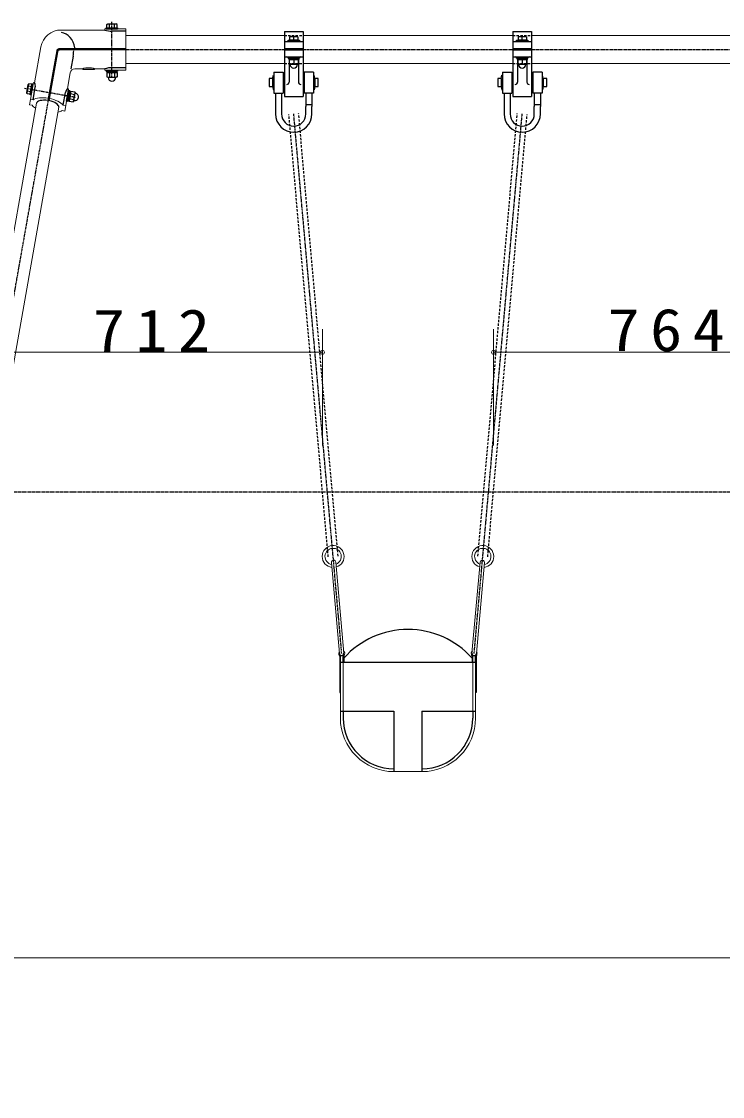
# Model space of a CAD drawing. Units: millimetres at full size. Extents: x -35408 to 50, y -49934 to 13350.
# Drawn here: x -17219 to -15715, y 2603 to 4910 of the extents above; entities that cross this region are included whole.
import ezdxf

# ---------------------------------------------------------------- set-up
doc = ezdxf.new("R2010")
doc.units = ezdxf.units.MM
doc.linetypes.add('USER2', pattern=[6, 3, -1, 1, -1])
doc.linetypes.add('USER4', pattern=[8, 5, -3])
doc.layers.add('線', color=2, linetype='Continuous', lineweight=25)
doc.layers.add('補助', color=2, linetype='Continuous', lineweight=25)
doc.styles.add('ＭＳ ゴシック', font='')
doc.styles.get('ＭＳ ゴシック').set_extended_font_data('MS Gothic')

# ---------------------------------------------------------------- blocks, each defined once
blk = doc.blocks.new('dimension_origin')
at = {"color": 0, "linetype": 'Continuous', "lineweight": -2}
blk.add_circle((0, 0), 1.25, dxfattribs=at)

msp = doc.modelspace()

# ---------------------------------------------------------------- linework, layer by layer
at = {"layer": '線', "color": 7, "lineweight": 13}
for p, q in [((-17039.98, 4891.75), (-17133.907, 4891.75)), ((-17040, 4891.75), (-17040, 4894.25)), ((-16995, 4894.25), (-17040, 4894.25)), ((-16995, 4891.75), (-16995, 4894.25)), ((-16995, 4891.75), (-16995, 4851)), ((-16995, 4880.25), (-16655, 4880.25)), ((-16615, 4880.25), (-16165, 4880.25)), ((-16125, 4880.25), (-15525, 4880.25)), ((-17177.239, 4855.391), (-17190.814, 4778.404)), ((-16995, 4849), (-16995, 4808.25)), ((-17114.304, 4799.986), (-17120.301, 4765.971)), ((-17087.5, 4808.25), (-17104.456, 4808.25)), ((-17087.5, 4806.75), (-17087.5, 4808.25)), ((-17087.5, 4806.75), (-17062.5, 4806.75)), ((-17062.5, 4806.75), (-17062.5, 4808.25)), ((-17039.98, 4808.25), (-17062.5, 4808.25)), ((-17040, 4808.25), (-17040, 4805.75)), ((-16995, 4805.75), (-17040, 4805.75)), ((-16995, 4819.75), (-16655, 4819.75)), ((-16995, 4808.25), (-16995, 4805.75)), ((-16615, 4819.75), (-16165, 4819.75)), ((-16125, 4819.75), (-15525, 4819.75)), ((-17199.633, 4742.782), (-17193.276, 4778.839)), ((-17190.814, 4778.404), (-17193.276, 4778.839)), ((-17124.197, 4729.481), (-17117.839, 4765.537)), ((-17120.301, 4765.971), (-17117.839, 4765.537)), ((-17560.675, 2614.589), (-17186.877, 4734.504)), ((-17201.695, 4731.088), (-17199.633, 4742.782)), ((-17196.241, 4730.126), (-17201.695, 4731.088)), ((-17194.179, 4741.82), (-17199.633, 4742.782)), ((-17129.651, 4730.443), (-17124.197, 4729.481)), ((-17512.814, 2606.15), (-17139.015, 4726.065)), ((-17131.713, 4718.748), (-17126.259, 4717.787)), ((-17126.259, 4717.787), (-17124.197, 4729.481)), ((-16536.731, 3553.329), (-16554.108, 3748.644)), ((-16527.269, 3554.171), (-16544.645, 3749.486)), ((-16252.731, 3554.171), (-16235.355, 3749.486)), ((-16243.269, 3553.329), (-16225.892, 3748.644)), ((-16535, 3535), (-16535, 3415)), ((-16529, 3535), (-16529, 3430)), ((-16251, 3535), (-16251, 3430)), ((-16245, 3535), (-16245, 3415)), ((-16420, 3300), (-16360, 3300)), ((-14189, 2900), (-17461, 2900))]:
    msp.add_line(p, q, dxfattribs=at)
at = {"layer": '線'}
for p, q in [((-17037, 4896.75), (-17013, 4896.75)), ((-17037, 4894.25), (-17037, 4896.75)), ((-17037, 4894.25), (-17013, 4894.25)), ((-17035.97, 4903.613), (-17034, 4904.75)), ((-17035.97, 4896.75), (-17035.97, 4903.613)), ((-17035.97, 4896.75), (-17014.03, 4896.75)), ((-17034, 4904.75), (-17016, 4904.75)), ((-17030.485, 4896.75), (-17030.485, 4903.613)), ((-17019.515, 4896.75), (-17019.515, 4903.613)), ((-17014.03, 4903.613), (-17016, 4904.75)), ((-17014.03, 4896.75), (-17014.03, 4903.613)), ((-17013, 4896.75), (-17013, 4894.25)), ((-16995.02, 4889.114), (-17025, 4889.114)), ((-16655, 4888.25), (-16615, 4888.25)), ((-16655, 4888.25), (-16655, 4749)), ((-16647, 4869.75), (-16623, 4869.75)), ((-16647, 4867.25), (-16647, 4869.75)), ((-16644, 4876.75), (-16643.5, 4877.25)), ((-16644, 4876.75), (-16644, 4869.75)), ((-16626, 4869.75), (-16644, 4869.75)), ((-16626.5, 4877.25), (-16643.5, 4877.25)), ((-16635, 4869.75), (-16635, 4876.113)), ((-16626, 4876.75), (-16626.5, 4877.25)), ((-16626, 4876.75), (-16626, 4869.75)), ((-16623, 4869.75), (-16623, 4867.25)), ((-16615, 4888.25), (-16615, 4749)), ((-16165, 4888.25), (-16125, 4888.25)), ((-16165, 4888.25), (-16165, 4749)), ((-16157, 4869.75), (-16133, 4869.75)), ((-16157, 4867.25), (-16157, 4869.75)), ((-16154, 4876.75), (-16153.5, 4877.25)), ((-16154, 4876.75), (-16154, 4869.75)), ((-16136, 4869.75), (-16154, 4869.75)), ((-16136.5, 4877.25), (-16153.5, 4877.25)), ((-16145, 4869.75), (-16145, 4876.113)), ((-16136, 4876.75), (-16136.5, 4877.25)), ((-16136, 4876.75), (-16136, 4869.75)), ((-16133, 4869.75), (-16133, 4867.25)), ((-16125, 4888.25), (-16125, 4749)), ((-17143.456, 4846.868), (-17162.196, 4740.587)), ((-16995, 4851), (-17138.532, 4851)), ((-16995, 4849), (-17136.752, 4849)), ((-16655, 4867.25), (-16615, 4867.25)), ((-16655, 4852.25), (-16615, 4852.25)), ((-16655, 4849), (-16615, 4849)), ((-16647, 4867.25), (-16623, 4867.25)), ((-16165, 4867.25), (-16125, 4867.25)), ((-16165, 4852.25), (-16125, 4852.25)), ((-16165, 4849), (-16125, 4849)), ((-16157, 4867.25), (-16133, 4867.25)), ((-17141.676, 4844.868), (-17160.128, 4740.222)), ((-17107.999, 4835.744), (-17112.847, 4808.25)), ((-16655, 4834), (-16615, 4834)), ((-16647, 4834), (-16623, 4834)), ((-16647, 4831.5), (-16647, 4834)), ((-16647, 4831.5), (-16623, 4831.5)), ((-16645.75, 4831.5), (-16624.25, 4831.5)), ((-16645.75, 4831.5), (-16645.75, 4828.5)), ((-16645.75, 4828.5), (-16624.25, 4828.5)), ((-16645, 4829), (-16645, 4780.084)), ((-16644.5, 4828.5), (-16644.5, 4818.789)), ((-16644.5, 4828.5), (-16625.5, 4828.5)), ((-16635.167, 4828.5), (-16635.971, 4831.5)), ((-16635, 4828.5), (-16635, 4819.637)), ((-16634.029, 4828.5), (-16634.833, 4831.5)), ((-16625.5, 4828.5), (-16625.5, 4818.789)), ((-16625, 4829), (-16625, 4780.084)), ((-16624.25, 4831.5), (-16624.25, 4828.5)), ((-16623, 4834), (-16623, 4831.5)), ((-16165, 4834), (-16125, 4834)), ((-16157, 4834), (-16133, 4834)), ((-16157, 4831.5), (-16157, 4834)), ((-16157, 4831.5), (-16133, 4831.5)), ((-16155.75, 4831.5), (-16134.25, 4831.5)), ((-16155.75, 4831.5), (-16155.75, 4828.5)), ((-16155.75, 4828.5), (-16134.25, 4828.5)), ((-16155, 4829), (-16155, 4780.084)), ((-16154.5, 4828.5), (-16154.5, 4818.789)), ((-16154.5, 4828.5), (-16135.5, 4828.5)), ((-16145.167, 4828.5), (-16145.971, 4831.5)), ((-16145, 4828.5), (-16145, 4819.637)), ((-16144.029, 4828.5), (-16144.833, 4831.5)), ((-16135.5, 4828.5), (-16135.5, 4818.789)), ((-16135, 4829), (-16135, 4780.084)), ((-16134.25, 4831.5), (-16134.25, 4828.5)), ((-16133, 4834), (-16133, 4831.5)), ((-17037, 4805.75), (-17013, 4805.75)), ((-17037, 4803.25), (-17037, 4805.75)), ((-17037, 4803.25), (-17013, 4803.25)), ((-17035.97, 4800.25), (-17014.03, 4800.25)), ((-17035.97, 4800.25), (-17035.97, 4791.387)), ((-17014.25, 4803.25), (-17035.75, 4803.25)), ((-17035.75, 4803.25), (-17035.75, 4800.25)), ((-17014.25, 4800.25), (-17035.75, 4800.25)), ((-17030.485, 4800.25), (-17030.485, 4791.387)), ((-17025.167, 4800.25), (-17025.971, 4803.25)), ((-16995.02, 4810.886), (-17025, 4810.886)), ((-17024.029, 4800.25), (-17024.833, 4803.25)), ((-17019.515, 4800.25), (-17019.515, 4791.387)), ((-17014.25, 4803.25), (-17014.25, 4800.25)), ((-17014.03, 4800.25), (-17014.03, 4791.387)), ((-17013, 4805.75), (-17013, 4803.25)), ((-16677.5, 4801.5), (-16657.5, 4801.5)), ((-16677.5, 4801.5), (-16677.5, 4756.5)), ((-16657.5, 4801.5), (-16657.5, 4756.5)), ((-16644.5, 4818.789), (-16644, 4818.5)), ((-16644, 4818.5), (-16626, 4818.5)), ((-16643, 4818), (-16643, 4818.5)), ((-16627, 4818), (-16627, 4818.5)), ((-16625.5, 4818.789), (-16626, 4818.5)), ((-16592.5, 4801.5), (-16612.5, 4801.5)), ((-16612.5, 4801.5), (-16612.5, 4756.5)), ((-16592.5, 4801.5), (-16592.5, 4756.5)), ((-16187.5, 4801.5), (-16167.5, 4801.5)), ((-16187.5, 4801.5), (-16187.5, 4756.5)), ((-16167.5, 4801.5), (-16167.5, 4756.5)), ((-16154.5, 4818.789), (-16154, 4818.5)), ((-16154, 4818.5), (-16136, 4818.5)), ((-16153, 4818), (-16153, 4818.5)), ((-16137, 4818), (-16137, 4818.5)), ((-16135.5, 4818.789), (-16136, 4818.5)), ((-16102.5, 4801.5), (-16122.5, 4801.5)), ((-16122.5, 4801.5), (-16122.5, 4756.5)), ((-16102.5, 4801.5), (-16102.5, 4756.5)), ((-17203.196, 4776.495), (-17204.658, 4774.753)), ((-17196.438, 4775.304), (-17203.196, 4776.495)), ((-17200.426, 4752.683), (-17196.259, 4776.318)), ((-17196.259, 4776.318), (-17193.797, 4775.884)), ((-17035.97, 4791.387), (-17034, 4790.25)), ((-17034, 4790.25), (-17016, 4790.25)), ((-17033, 4789.75), (-17033, 4790.25)), ((-17017, 4789.75), (-17017, 4790.25)), ((-17014.03, 4791.387), (-17016, 4790.25)), ((-16680.259, 4787.5), (-16687.5, 4787.5)), ((-16687.5, 4787.5), (-16687.5, 4770.5)), ((-16680.258, 4787.481), (-16678.724, 4794.852)), ((-16680.258, 4787.481), (-16680.258, 4770.519)), ((-16678.724, 4794.852), (-16677.5, 4794.598)), ((-16677.5, 4794.598), (-16677.5, 4763.402)), ((-16655, 4787.5), (-16657.5, 4787.5)), ((-16612.5, 4787.5), (-16615.011, 4787.5)), ((-16591.276, 4794.852), (-16592.5, 4794.598)), ((-16592.5, 4794.598), (-16592.5, 4763.402)), ((-16589.742, 4787.481), (-16591.276, 4794.852)), ((-16582.5, 4787.5), (-16589.744, 4787.5)), ((-16589.742, 4787.481), (-16589.742, 4770.519)), ((-16582.5, 4770.5), (-16582.5, 4787.5)), ((-16190.259, 4787.5), (-16197.5, 4787.5)), ((-16197.5, 4787.5), (-16197.5, 4770.5)), ((-16190.258, 4787.481), (-16188.724, 4794.852)), ((-16190.258, 4787.481), (-16190.258, 4770.519)), ((-16188.724, 4794.852), (-16187.5, 4794.598)), ((-16187.5, 4794.598), (-16187.5, 4763.402)), ((-16165, 4787.5), (-16167.5, 4787.5)), ((-16122.5, 4787.5), (-16125.011, 4787.5)), ((-16101.276, 4794.852), (-16102.5, 4794.598)), ((-16102.5, 4794.598), (-16102.5, 4763.402)), ((-16099.742, 4787.481), (-16101.276, 4794.852)), ((-16092.5, 4787.5), (-16099.744, 4787.5)), ((-16099.742, 4787.481), (-16099.742, 4770.519)), ((-16092.5, 4770.5), (-16092.5, 4787.5)), ((-17207.784, 4757.026), (-17204.658, 4774.753)), ((-17207.006, 4754.889), (-17207.784, 4757.026)), ((-17200.247, 4753.698), (-17207.006, 4754.889)), ((-17199.295, 4759.099), (-17206.053, 4760.291)), ((-17197.39, 4769.902), (-17204.149, 4771.094)), ((-17200.247, 4753.698), (-17196.438, 4775.304)), ((-17197.964, 4752.249), (-17193.797, 4775.884)), ((-17194.179, 4741.82), (-17189.395, 4768.952)), ((-17129.651, 4730.443), (-17124.867, 4757.574)), ((-17122.528, 4738.947), (-17118.36, 4762.583)), ((-17120.066, 4738.513), (-17115.898, 4762.149)), ((-17116.115, 4760.918), (-17119.849, 4739.744)), ((-17118.36, 4762.583), (-17115.898, 4762.149)), ((-17116.933, 4739.007), (-17113.123, 4760.613)), ((-17113.161, 4760.397), (-17116.894, 4739.223)), ((-17116.115, 4760.918), (-17113.161, 4760.397)), ((-17114.075, 4755.211), (-17105.347, 4753.672)), ((-17113.123, 4760.613), (-17104.395, 4759.074)), ((-17106.742, 4739.21), (-17103.617, 4756.937)), ((-17104.395, 4759.074), (-17103.617, 4756.937)), ((-17103.298, 4755.865), (-17103.79, 4755.952)), ((-16687.5, 4770.5), (-16680.259, 4770.5)), ((-16680.258, 4770.519), (-16678.724, 4763.148)), ((-16678.724, 4763.148), (-16677.5, 4763.402)), ((-16677.5, 4756.5), (-16657.5, 4756.5)), ((-16674, 4756.5), (-16674, 4711.5)), ((-16661, 4756.5), (-16661, 4711.5)), ((-16657.5, 4770.5), (-16655, 4770.5)), ((-16615.011, 4770.5), (-16612.5, 4770.5)), ((-16592.5, 4756.5), (-16612.5, 4756.5)), ((-16609, 4756.5), (-16609, 4727.5)), ((-16596, 4756.5), (-16596, 4727.5)), ((-16591.276, 4763.148), (-16592.5, 4763.402)), ((-16589.742, 4770.519), (-16591.276, 4763.148)), ((-16589.744, 4770.5), (-16582.5, 4770.5)), ((-16197.5, 4770.5), (-16190.259, 4770.5)), ((-16190.258, 4770.519), (-16188.724, 4763.148)), ((-16188.724, 4763.148), (-16187.5, 4763.402)), ((-16187.5, 4756.5), (-16167.5, 4756.5)), ((-16184, 4756.5), (-16184, 4711.5)), ((-16171, 4756.5), (-16171, 4711.5)), ((-16167.5, 4770.5), (-16165, 4770.5)), ((-16125.011, 4770.5), (-16122.5, 4770.5)), ((-16102.5, 4756.5), (-16122.5, 4756.5)), ((-16119, 4756.5), (-16119, 4727.5)), ((-16106, 4756.5), (-16106, 4727.5)), ((-16101.276, 4763.148), (-16102.5, 4763.402)), ((-16099.742, 4770.519), (-16101.276, 4763.148)), ((-16099.744, 4770.5), (-16092.5, 4770.5)), ((-17197.964, 4752.249), (-17200.426, 4752.683)), ((-17120.066, 4738.513), (-17122.528, 4738.947)), ((-17119.849, 4739.744), (-17116.894, 4739.223)), ((-17115.057, 4749.645), (-17118.151, 4749.374)), ((-17114.859, 4750.766), (-17117.953, 4750.496)), ((-17116.933, 4739.007), (-17108.204, 4737.468)), ((-17115.98, 4744.408), (-17107.252, 4742.869)), ((-17108.204, 4737.468), (-17106.742, 4739.21)), ((-17106.076, 4740.108), (-17106.569, 4740.195)), ((-16655, 4749), (-16615, 4749)), ((-16609, 4731.5), (-16596, 4731.5)), ((-16165, 4749), (-16125, 4749)), ((-16119, 4731.5), (-16106, 4731.5)), ((-16609, 4711.5), (-16609, 4727.5)), ((-16596, 4711.5), (-16596, 4727.5)), ((-16119, 4711.5), (-16119, 4727.5)), ((-16106, 4711.5), (-16106, 4727.5)), ((-16536.5, 3547.724), (-16536.5, 3470)), ((-16535, 3535), (-16535, 3547.724)), ((-16535, 3535), (-16245, 3535)), ((-16529, 3535), (-16529, 3547.724)), ((-16527.5, 3547.724), (-16527.5, 3535)), ((-16252.5, 3547.724), (-16252.5, 3535)), ((-16251, 3535), (-16251, 3547.724)), ((-16245, 3535), (-16245, 3547.724)), ((-16243.5, 3547.724), (-16243.5, 3470)), ((-16536.5, 3470), (-16535, 3470)), ((-16243.5, 3470), (-16245, 3470)), ((-16535, 3430), (-16420, 3430)), ((-16529, 3430), (-16529, 3415)), ((-16420, 3430), (-16420, 3300)), ((-16360, 3430), (-16360, 3300)), ((-16360, 3430), (-16245, 3430)), ((-16251, 3430), (-16251, 3415))]:
    msp.add_line(p, q, dxfattribs=at)
at = {"layer": '線', "color": 20, "linetype": 'USER2'}
for p, q in [((-17025, 4790), (-17025, 4910)), ((-17538.096, 2602.706), (-17142.167, 4848.132)), ((-17140, 4850), (-14510, 4850)), ((-17212.327, 4766.966), (-17103.998, 4747.865)), ((-16532, 3553.75), (-16635, 4711.5)), ((-16248, 3553.75), (-16145, 4711.5)), ((-14365.327, 3900), (-17284.673, 3900))]:
    msp.add_line(p, q, dxfattribs=at)
at = {"layer": '線', "color": 4, "linetype": 'USER4'}
for p, q in [((-16655, 4880.25), (-16615, 4880.25)), ((-16165, 4880.25), (-16125, 4880.25)), ((-16655, 4819.75), (-16615, 4819.75)), ((-16165, 4819.75), (-16125, 4819.75)), ((-16560.965, 3760.835), (-16645.459, 4710.569)), ((-16540.048, 3762.696), (-16624.541, 4712.43)), ((-16239.952, 3762.696), (-16155.459, 4712.43)), ((-16219.035, 3760.835), (-16134.541, 4710.569))]:
    msp.add_line(p, q, dxfattribs=at)
at = {"layer": '線', "linetype": 'USER4'}
for p, q in [((-16641, 4852.25), (-16641, 4849)), ((-16629, 4852.25), (-16629, 4849)), ((-16151, 4852.25), (-16151, 4849)), ((-16139, 4852.25), (-16139, 4849))]:
    msp.add_line(p, q, dxfattribs=at)
at = {"layer": '線', "color": 7, "lineweight": 13}
for centre, radius, start, end in [((-17133.907, 4847.75), 44, 90, 170), ((-17104.456, 4798.25), 10, 90, 170), ((-16550.506, 3761.765), 23.5, 286.74537, 263.42256), ((-16229.494, 3761.765), 23.5, 276.57744, 253.25463), ((-16550.506, 3761.765), 17.5, 290.83326, 259.33468), ((-16229.494, 3761.765), 17.5, 280.66532, 249.16674), ((-16549.376, 3749.065), 4.75, 5.08397, 185.08397), ((-16230.624, 3749.065), 4.75, 354.91603, 174.91603), ((-16532, 3553.75), 4.75, 185.08397, 5.08397), ((-16248, 3553.75), 4.75, 174.91603, 354.91603), ((-16420, 3415), 115, 180, 270), ((-16360, 3415), 115, 270, 0)]:
    msp.add_arc(centre, radius, start, end, dxfattribs=at)
at = {"layer": '線'}
for centre, radius, start, end in [((-17024.944, 4933.435), 44.321, 250.14052, 269.92721), ((-17033.227, 4898.863), 5.485, 60.00001, 119.99999), ((-17025, 4890.954), 13.796, 66.57346, 113.42654), ((-17016.773, 4898.863), 5.485, 60.00001, 119.99999), ((-16639.5, 4864.641), 12.323, 68.58229, 111.41755), ((-16630.5, 4864.641), 12.323, 68.58243, 111.41757), ((-16149.5, 4864.641), 12.323, 68.58229, 111.41755), ((-16140.5, 4864.641), 12.323, 68.58243, 111.41757), ((-17138.532, 4846), 5, 90, 170), ((-17136.752, 4844), 5, 90, 170), ((-16650, 4829), 5, 0, 90), ((-16620, 4829), 5, 90, 180), ((-16160, 4829), 5, 0, 90), ((-16130, 4829), 5, 90, 180), ((-17024.944, 4766.565), 44.321, 90.07279, 109.85948), ((-16639.75, 4832.508), 13.72, 249.74445, 290.25555), ((-16635, 4818), 8, 180, 0), ((-16630.25, 4832.508), 13.72, 249.74445, 290.25555), ((-16149.75, 4832.508), 13.72, 249.74445, 290.25555), ((-16145, 4818), 8, 180, 0), ((-16140.25, 4832.508), 13.72, 249.74445, 290.25555), ((-17198.995, 4772.97), 5.485, 140.00001, 199.99999), ((-17206.746, 4771.181), 17.493, 352.67942, 24.38988), ((-17033.227, 4796.137), 5.485, 240.00001, 299.99999), ((-17025, 4789.75), 8, 180, 0), ((-17025, 4804.046), 13.796, 246.57346, 293.42654), ((-17016.773, 4796.137), 5.485, 240.00001, 299.99999), ((-16650, 4780.084), 5, 270, 0), ((-16620, 4780.084), 5, 180, 270), ((-16160, 4780.084), 5, 270, 0), ((-16130, 4780.084), 5, 180, 270), ((-17201.852, 4756.765), 5.485, 140.00001, 199.99999), ((-17192.635, 4763.494), 13.796, 146.57346, 193.42654), ((-17107.801, 4753.734), 17.493, 135.61012, 167.32058), ((-17118.766, 4750.469), 13.796, 326.57346, 13.42654), ((-17104.687, 4747.987), 8, 260, 80), ((-17109.549, 4757.198), 5.485, 320.00001, 19.99999), ((-17112.406, 4740.993), 5.485, 320.00001, 19.99999), ((-16635, 4711.5), 39, 180, 0), ((-16635, 4711.5), 26, 180, 0), ((-16145, 4711.5), 39, 180, 0), ((-16145, 4711.5), 26, 180, 0), ((-16390, 3419.821), 185.179, 42.05292, 137.94708), ((-16532, 3553.75), 6.25, 144.54817, 212.38754), ((-16532, 3553.75), 4.75, 185.08397, 5.08397), ((-16532, 3553.75), 6.25, 327.61246, 45.61977), ((-16248, 3553.75), 6.25, 134.38023, 212.38754), ((-16248, 3553.75), 4.75, 174.91603, 354.91603), ((-16248, 3553.75), 6.25, 327.61246, 35.45183), ((-16541.5, 3547.724), 5, 0, 32.38754), ((-16541.5, 3547.724), 6.5, 0, 32.38754), ((-16522.5, 3547.724), 6.5, 147.61246, 180), ((-16522.5, 3547.724), 5, 147.61246, 180), ((-16257.5, 3547.724), 5, 0, 32.38754), ((-16257.5, 3547.724), 6.5, 0, 32.38754), ((-16238.5, 3547.724), 6.5, 147.61246, 180), ((-16238.5, 3547.724), 5, 147.61246, 180), ((-16420, 3415), 109, 180, 270), ((-16360, 3415), 109, 270, 0)]:
    msp.add_arc(centre, radius, start, end, dxfattribs=at)
for centre, major_axis, ratio, start_param, end_param in [((-17141.747, 4837.843), (8.601, 48.779), 0.767184, 5.17056079, 6.28318531), ((-17145.421, 4842.343), (8.601, 48.779), 0.767184, 4.71238898, 4.94160831), ((-17075, 4808.25), (-12.5, 0), 0.145033, 3.14159265, 6.28318531), ((-17160.78, 4729.902), (-26.097, 4.602), 0.390731, 4.83534003, 6.28318531), ((-17165.113, 4730.666), (-26.097, 4.602), 0.390731, 3.14159265, 4.58943793)]:
    msp.add_ellipse(centre, major_axis=major_axis, ratio=ratio, start_param=start_param, end_param=end_param, dxfattribs=at)
at = {"layer": '線', "color": 7, "lineweight": 13}
for centre, start_param, end_param in [((-17160.78, 4729.902), 0.40261041, 0.79907716), ((-17160.78, 4729.902), 4.79801991, 5.8805749), ((-17165.113, 4730.666), 3.54420306, 4.62675805), ((-17165.113, 4730.666), 2.3425155, 2.73898224)]:
    msp.add_ellipse(centre, major_axis=(-37.423, 6.599), ratio=0.398766, start_param=start_param, end_param=end_param, dxfattribs=at)
at = {"layer": '補助', "lineweight": 13}
for p, q in [((-16573.346, 4000), (-16573.346, 4250)), ((-16206.654, 4000), (-16206.654, 4250)), ((-17284.673, 4200), (-16573.346, 4200)), ((-16206.654, 4200), (-15443.346, 4200))]:
    msp.add_line(p, q, dxfattribs=at)

# ---------------------------------------------------------------- block references
at = {"layer": '補助', "lineweight": 13, "xscale": 3.33, "yscale": 3.33, "rotation": 180}
msp.add_blockref('dimension_origin', (-16573.346, 4200), dxfattribs=at)
at = {"layer": '補助', "lineweight": 13, "xscale": 3.33, "yscale": 3.33}
msp.add_blockref('dimension_origin', (-16206.654, 4200), dxfattribs=at)

# ---------------------------------------------------------------- texts
at = {"layer": '補助', "char_height": 91.64, "attachment_point": 8, "style": 'ＭＳ ゴシック'}
for s, insert in [('\\T1.33;\\W1.1;712', (-16929.009, 4201)), ('\\T1.33;\\W1.1;764', (-15825, 4201))]:
    msp.add_mtext(s, dxfattribs=dict(at, insert=insert))

doc.saveas('drawing.dxf')
